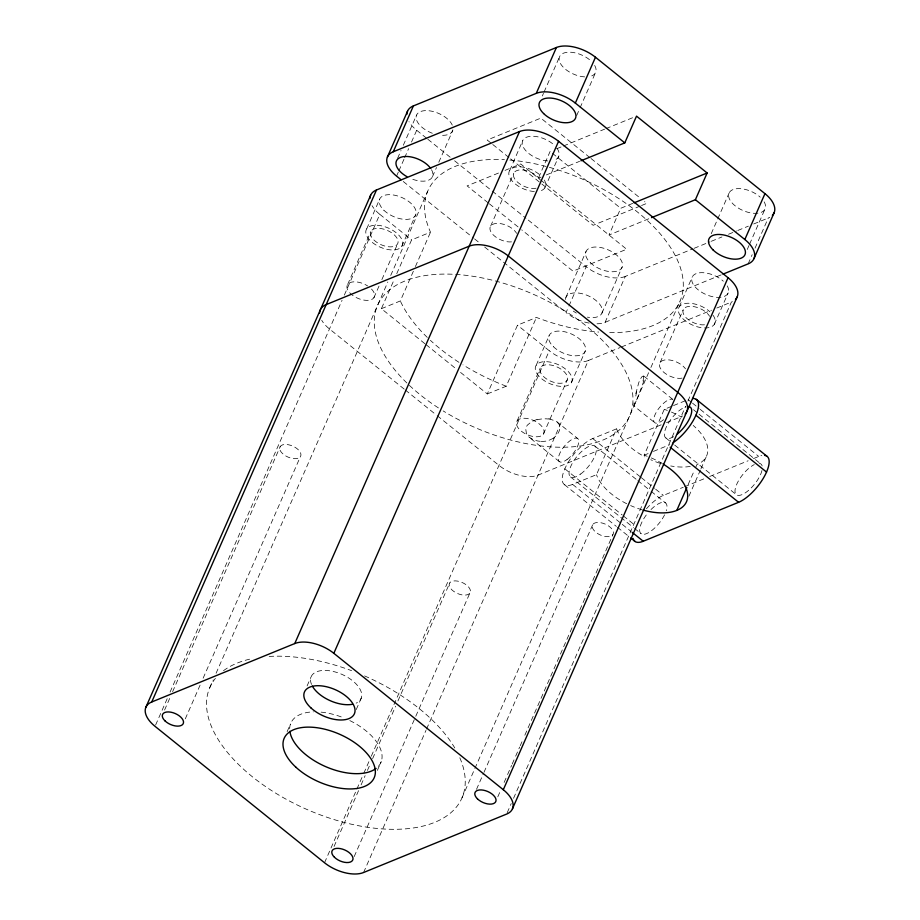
<?xml version="1.0" encoding="UTF-8"?>
<svg xmlns="http://www.w3.org/2000/svg" width="920" height="920" viewBox="0 0 920 920"><rect width="100%" height="100%" fill="white"/><g stroke="black" fill="none" stroke-linecap="round" stroke-linejoin="round"><path stroke-width="0.69" stroke-dasharray="4.6 3.45" d="M634.098 402.672L633.799 405.846L654.821 422.751M635.766 393.76L638.71 382.812A10.948 2.472 -74.6 0 1 640.412 378.994L642.033 376.613L643.597 375.912M643.988 380.615L637.468 398.072L462.024 797.789M366.735 228.815L379.649 199.168M509.76 170.395L522.675 140.737M536.222 365.24L549.136 335.593M679.247 306.82L692.162 277.161M347.633 284.51L370.737 231.702M490.659 226.078L513.762 173.27M517.12 420.934L540.224 368.126M660.146 362.503L683.249 309.695M397.578 158.343L401.028 150.477M403.328 145.233L416.553 115.103M155.618 725.018L167.175 698.706M170.062 692.127L342.056 300.299M344.344 295.09L379.799 214.337A29.486 15.582 23.7 0 1 372.059 205.689M396.566 176.123L398.291 172.189M398.866 170.879L404.041 159.091M404.616 157.78L408.641 148.614M411.516 142.059L416.691 130.272A29.486 15.582 23.7 0 1 408.963 121.624M164.577 710.056L170.327 696.946M172.626 691.69L280.255 446.522M185.299 718.831L200.261 684.744M203.136 678.189L300.403 456.619A11.304 5.968 23.7 0 0 288.224 444.705A11.304 5.968 23.7 0 0 282.359 453.387A11.304 5.968 23.7 0 0 300.403 456.619M432.469 176.686L436.494 167.509M438.794 162.276L452.594 130.835M209.737 687.711L213.198 679.834M216.085 673.268L387.837 282.003M390.724 275.436L427.593 191.44M424.867 343.689L381.386 308.695L394.484 278.84M396.761 273.654L411.573 239.913L430.514 232.173A137.62 72.726 23.7 0 1 504.424 159.689M381.386 308.695L400.327 300.955L413.425 271.101M415.414 266.558L430.514 232.173M542.328 95.979L543.478 93.357M544.053 92.057L559.578 56.683M307.096 685.94L311.017 677.016M287.12 731.653L290.478 724.005M505.022 170.384L520.72 163.967L538.372 178.181L550.114 151.432M576.633 115.632L579.508 109.089M580.083 107.778L595.619 72.404M460.552 372.416L487.312 393.955L517.5 325.174L536.441 317.434A137.62 72.726 23.7 0 0 598.736 332.062M356.235 709.561L361.272 698.096M487.312 393.955L506.253 386.216L536.441 317.434M565.915 297.378L586.04 251.528M324.53 862.764L356.293 790.395M356.868 789.072L363.228 774.606M363.803 773.283L369 761.438M371.312 756.182L549.286 350.761L517.5 325.174M589.11 323.092A29.486 15.582 23.7 0 1 566.053 312.547L568.353 307.303M568.928 306.003L586.178 266.696L527.079 219.132M334.063 846.481L358.8 790.096M361.111 784.852L365.136 775.675M367.436 770.431L370.311 763.876M372.623 758.632L395.634 706.192M397.946 700.948L449.742 582.947M632.695 203.389L620.724 208.276L608.994 235.025L650.198 218.189M377.372 770.396L381.294 761.484M354.2 856.566L415.207 717.588M415.782 716.277L469.89 593.043A11.304 5.968 23.7 0 0 457.711 581.129A11.304 5.968 23.7 0 0 451.846 589.812A11.304 5.968 23.7 0 0 469.89 593.043M601.956 313.11L622.081 267.26M363.596 872.505L425.971 730.399M426.546 729.088L588.34 360.502L620.126 347.518M597.045 323.794A29.486 15.582 23.7 0 0 605.119 322.299L625.244 276.448L692.783 248.86M616.595 428.823L592.756 438.553A29.486 11.408 -51.2 0 0 564.822 468.786A29.486 11.408 -51.2 0 0 572.631 484.403L596.47 474.674L616.595 428.823A49.151 25.978 23.7 0 0 644.862 456.86M637.181 398.751L648.611 372.703M650.9 367.494L680.064 301.07M711.229 233.714L729.065 193.108M476.502 789.36L483.414 773.628M483.989 772.317L592.768 524.515M647.197 456.274A49.151 25.978 23.7 0 0 644.138 455.193L664.274 409.342L672.221 406.099M497.8 796.835L500.675 790.28M504.137 782.414L507.012 775.859M507.587 774.548L511.612 765.371M512.187 764.06L515.073 757.505M515.648 756.194L519.673 747.017M520.248 745.706L521.973 741.761M524.848 735.206L612.904 534.612A11.304 5.968 23.7 0 0 600.726 522.709A11.304 5.968 23.7 0 0 594.872 531.38A11.304 5.968 23.7 0 0 612.904 534.612M747.27 249.446L748.995 245.513M749.57 244.202L765.095 208.828M507.184 812.762L511.232 803.551M513.544 798.295L685.619 406.284M687.907 401.074L731.365 302.082A29.486 15.582 23.7 0 0 732.883 301.358M748.144 263.867L752.169 254.702M755.044 248.147L768.269 218.017A29.486 15.582 23.7 0 0 769.787 217.292M688.125 484.61L694.416 470.292M695.669 467.417L696.923 464.554A49.151 25.978 23.7 0 0 693.208 425.454M688.896 496.271L700.396 470.074M700.971 468.763L706.721 455.664M373.911 297.678L379.592 284.774M381.869 279.611L397.773 243.489M401.775 246.376A19.665 10.384 23.7 0 0 380.592 225.664A19.665 10.384 23.7 0 0 370.403 240.752A19.665 10.384 23.7 0 0 401.775 246.376L415.69 214.889M544.801 187.945L558.716 156.469M543.398 434.102A14.743 7.797 23.7 0 0 527.505 418.565A14.743 7.797 23.7 0 0 519.869 429.881A14.743 7.797 23.7 0 0 543.398 434.102L567.26 379.914M571.262 382.8A19.665 10.384 23.7 0 0 550.079 362.089A19.665 10.384 23.7 0 0 539.89 377.177A19.665 10.384 23.7 0 0 571.262 382.8L585.178 351.313M636.088 401.223L633.799 405.846M714.276 324.369L728.203 292.893M553.288 438.299L547.607 440.944L540.178 441.772M556.761 148.718L562.074 146.544M563.408 146.004L604.612 129.168M605.946 128.627L633.857 117.219M498.479 173.052L467.084 185.874L488.267 202.929M538.372 178.181L541.029 177.1M546.342 174.927L579.577 161.345M640.228 206.057L593.135 225.296L541.846 184.011M641.539 205.516L646.771 203.389L644.54 201.583M694.106 248.319L709.998 241.822M711.321 241.281L721.912 236.957M728.536 234.255L736.483 231M737.806 230.46L748.397 226.136M753.698 223.974L768.269 218.017M605.119 322.299L721.648 274.689M621.448 346.978L711.505 310.201M716.795 308.027L731.365 302.082M673.543 405.559L685.457 400.683M661.181 424.822L538.028 475.134A29.486 15.582 23.7 0 1 498.962 465.382L436.517 415.127M666.482 422.659L681.053 416.714A29.486 15.582 23.7 0 0 682.571 415.978M644.138 455.193L648.117 453.572M653.418 451.409L667.977 445.452A29.486 11.408 -51.2 0 0 669.622 444.705M646.438 508.783A29.486 11.408 -51.2 0 1 663.377 495.397L683.238 487.289M684.56 486.749L704.432 478.63M709.722 476.468L748.132 460.782M753.434 458.608L758.724 456.447A29.486 11.408 -51.2 0 1 761.806 455.503M537.027 419.451L531.668 421.578L527.447 425.074A10.948 8.705 -11.4 0 0 525.745 428.961L526.412 433.527L529.184 437.299M548.814 418.692L556.232 421.291L577.679 438.518M643.954 376.211L673.026 399.567M589.904 157.607L540.845 118.116L487.209 140.024L491.671 143.623M591.019 158.505L640.078 197.995M552.322 153.214L620.724 208.276M540.58 179.952L626.646 249.239L573.01 271.147L521.721 229.862M492.786 144.52L509.507 157.975M510.623 158.873L540.73 183.114M416.691 130.272L426.73 138.356M427.846 139.254L450.144 157.193M454.606 160.793L525.964 218.236M489.382 203.826L520.605 228.965M691.414 402.27L688.102 399.602A29.486 11.408 -51.2 0 1 689.678 399.038M692.519 403.155L699.143 408.491M700.246 409.377L758.724 456.447M693.496 409.733L697.9 413.287M699.005 414.184L760.794 463.921M403.259 181.505L473.501 238.05M474.616 238.947L479.078 242.546M484.656 247.031L566.053 312.547M665.907 437.989L673.635 444.21M674.728 445.096L736.529 494.833M379.799 214.337L411.573 239.913M592.756 438.553L640.205 476.744M641.309 477.641L654.545 488.29M655.649 489.187L663.377 495.397M594.837 446.027L636.766 479.78M637.87 480.666L650.003 490.429M651.107 491.326L665.447 502.872M425.983 344.586L456.09 368.828M530.783 438.575L559.463 461.702M564.822 468.786L622.196 514.97M623.3 515.856L634.328 524.745M570.561 476.94L633.455 527.562M634.558 528.448L641.182 533.784M572.631 484.403L621.184 523.491M622.288 524.377L631.108 531.484M564.489 484.667L616.354 526.412M617.458 527.298L629.591 537.073M404.179 389.091L329.475 328.957A29.486 15.582 23.7 0 1 321.747 320.309M405.294 389.988L435.401 414.23M557.175 422.015L559.268 424.683A13.582 9.395 -29.7 0 1 553.196 438.184M588.34 360.502A29.486 15.582 23.7 0 1 549.286 350.761M438.403 407.905A137.62 72.726 23.7 0 1 437.874 274.286A137.62 72.726 23.7 0 1 632.937 397.67A137.62 72.726 23.7 0 1 443.175 410.929M459.816 757.769A137.62 72.726 23.7 0 1 330.567 818.455A137.62 72.726 23.7 0 1 215.418 678.385M223.491 670.692A137.62 72.726 23.7 0 1 252.528 658.559M269.146 656.431A137.62 72.726 23.7 0 1 351.612 670.668M364.584 675.924A137.62 72.726 23.7 0 1 454.767 747.948M349.807 720.578A49.151 25.978 23.7 0 1 376.866 767.809M289.685 728.801A49.151 25.978 23.7 0 1 313.398 711.861M321.126 712.137A49.151 25.978 23.7 0 1 343.355 717.726M311.523 684.411A27.255 14.409 23.7 0 1 341.147 674.038A27.255 14.409 23.7 0 1 356.166 703.133M509.887 160.057A137.62 72.726 23.7 0 1 673.681 252.712A137.62 72.726 23.7 0 1 607.671 332.546M506.253 386.216A137.62 72.726 23.7 0 1 462.933 364.837M458.907 362.296A137.62 72.726 23.7 0 1 430.376 340.331M427.271 337.398A137.62 72.726 23.7 0 1 400.327 300.955M682.065 378.131A14.743 7.797 23.7 0 1 662.02 370.541A14.743 7.797 23.7 0 1 665.942 359.846A14.743 7.797 23.7 0 1 685.492 368.828M511.52 241.868A14.743 7.797 23.7 0 1 491.797 233.22A14.743 7.797 23.7 0 1 497.662 223.387A14.743 7.797 23.7 0 1 516.603 233.335M371.496 289.052A14.743 7.797 23.7 0 1 364.676 300.219A14.743 7.797 23.7 0 1 347.012 285.993A14.743 7.797 23.7 0 1 367.632 285.947M713.046 315.249A19.665 10.384 23.7 0 1 697.958 326.979A19.665 10.384 23.7 0 1 679.489 306.486A19.665 10.384 23.7 0 1 709.906 311.765M727.248 285.924A19.665 10.384 23.7 0 1 710.148 296.067A19.665 10.384 23.7 0 1 693.128 275.643A19.665 10.384 23.7 0 1 723.315 281.198M704.49 324.794A14.743 7.797 23.7 0 1 684.768 316.147A14.743 7.797 23.7 0 1 690.621 306.325A14.743 7.797 23.7 0 1 709.573 316.273M544.352 180.067A19.665 10.384 23.7 0 1 538.993 191.233M534.347 191.509A19.665 10.384 23.7 0 1 510.979 179.492A19.665 10.384 23.7 0 1 517.017 166.899A19.665 10.384 23.7 0 1 541.569 176.456M556.979 148.258A19.665 10.384 23.7 0 1 553.691 160.367M547.768 160.942A19.665 10.384 23.7 0 1 524.676 149.304A19.665 10.384 23.7 0 1 529.495 136.447A19.665 10.384 23.7 0 1 553.84 144.773M536.061 188.22A14.743 7.797 23.7 0 1 515.752 180.32A14.743 7.797 23.7 0 1 520.743 169.901A14.743 7.797 23.7 0 1 540.086 179.848M663.561 419.669A14.743 5.704 -51.2 0 1 654.982 414.816A14.743 5.704 -51.2 0 1 672.497 399.303M635.8 396.025A21.896 0.621 -78.2 0 1 636.973 390.034M643.321 376.475A21.861 4.048 -66.3 0 1 642.746 382.455M537.107 419.784A21.896 14.341 -14.2 0 1 548.619 419.037M540.304 441.312A21.861 17.63 -25.4 0 1 529.345 437.149M625.244 276.448A29.486 15.582 23.7 0 1 586.178 266.696M764.152 201.859A19.665 10.384 23.7 0 1 747.04 212.014A19.665 10.384 23.7 0 1 730.031 191.578A19.665 10.384 23.7 0 1 760.219 197.144M565.455 299.483A19.665 10.384 23.7 0 1 583.004 293.928A19.665 10.384 23.7 0 1 602.278 309.442A19.665 10.384 23.7 0 1 587.385 317.135M576.357 313.053A19.665 10.384 23.7 0 1 573.332 311.121M452.916 129.823A19.665 10.384 23.7 0 1 439.875 135.148M432.331 133.262A19.665 10.384 23.7 0 1 416.093 117.599A19.665 10.384 23.7 0 1 431.756 111.205A19.665 10.384 23.7 0 1 452.272 125.12M431.514 169.717A19.665 10.384 23.7 0 1 428.57 180.193A19.665 10.384 23.7 0 1 410.343 178.365M594.665 65.435A19.665 10.384 23.7 0 1 589.317 76.613M584.672 76.877A19.665 10.384 23.7 0 1 561.568 65.239A19.665 10.384 23.7 0 1 566.398 52.394A19.665 10.384 23.7 0 1 590.732 60.72M673.612 436.678A19.665 7.601 -51.2 0 1 665.827 428.11A19.665 7.601 -51.2 0 1 685.791 406.87M759.287 463.369A19.665 7.601 -51.2 0 1 762.139 465.957M761.967 470.488A19.665 7.601 -51.2 0 1 744.659 493.258A19.665 7.601 -51.2 0 1 735.862 486.519A19.665 7.601 -51.2 0 1 754.273 464.588M641.999 509.772A49.151 25.978 23.7 0 1 630.637 505.586M626.692 503.723A49.151 25.978 23.7 0 1 596.47 474.674M651.303 457.93A49.151 25.978 23.7 0 1 662.377 463.611M690.23 466.417A49.151 25.978 23.7 0 1 670.714 465.957M659.996 463.266A49.151 25.978 23.7 0 1 650.762 459.735M664.274 409.342A49.151 25.978 23.7 0 1 667.322 410.423M671.428 412.079A49.151 25.978 23.7 0 1 681.536 417.185M651.015 509.53A19.665 7.601 -51.2 0 1 666.252 510.761M664.585 514.843A19.665 7.601 -51.2 0 1 643.068 534.359A19.665 7.601 -51.2 0 1 647.013 514.038M553.299 346.61A19.665 10.384 23.7 0 0 584.672 352.233A19.665 10.384 23.7 0 0 563.488 331.522A19.665 10.384 23.7 0 0 553.299 346.61M543.352 376.383A14.743 7.797 23.7 0 0 566.881 380.604A14.743 7.797 23.7 0 0 550.988 365.067A14.743 7.797 23.7 0 0 543.352 376.383M383.824 210.185A19.665 10.384 23.7 0 0 415.196 215.809A19.665 10.384 23.7 0 0 394.013 195.097A19.665 10.384 23.7 0 0 383.824 210.185M373.865 239.959A14.743 7.797 23.7 0 0 397.394 244.179A14.743 7.797 23.7 0 0 381.501 228.643A14.743 7.797 23.7 0 0 373.865 239.959M567.065 459.517A14.743 5.704 -51.2 0 0 578.116 438.909A14.743 5.704 -51.2 0 0 560.533 451.916A14.743 5.704 -51.2 0 0 567.065 459.517M590.203 262.545A19.665 10.384 23.7 0 0 621.575 268.168A19.665 10.384 23.7 0 0 600.392 247.457A19.665 10.384 23.7 0 0 590.203 262.545M580.681 474.018A19.665 7.601 -51.2 0 0 595.412 446.545A19.665 7.601 -51.2 0 0 571.987 463.875A19.665 7.601 -51.2 0 0 580.681 474.018"/><path stroke-width="1.38" d="M370.645 195.236L145.889 707.238M512.452 808.818L737.207 296.827M387.412 157.032L407.548 111.182M728.053 277.725L503.309 789.728A29.486 15.582 23.7 0 1 506.609 814.085L363.596 872.505A29.486 15.582 23.7 0 1 324.53 862.764L155.043 726.34A29.486 15.582 23.7 0 1 151.731 701.983L376.487 189.98L519.512 131.548A29.486 15.582 23.7 0 1 558.578 141.3L728.053 277.725A29.486 15.582 23.7 0 1 735.471 299.414M401.028 179.71L396.566 176.123A29.486 15.582 23.7 0 1 393.265 151.765L413.39 105.915L556.404 47.495A29.486 15.582 23.7 0 1 595.47 57.236L764.957 193.66A29.486 15.582 23.7 0 1 772.363 215.349M151.731 701.983L294.756 643.551L519.512 131.548M393.265 151.765L536.279 93.346L556.404 47.495M503.309 789.728L333.822 653.303L558.578 141.3M651.532 217.649L695.394 199.72L707.135 172.983L636.525 116.138L624.783 142.887L575.345 103.086L595.47 57.236M722.982 274.148L748.144 263.867A29.486 15.582 23.7 0 0 744.832 239.51L764.957 193.66M753.986 258.612L774.111 212.761M676.798 510.404L686.86 487.485M580.911 160.804L624.783 142.887M634.018 202.848L707.135 172.983M633.086 538.441A29.486 11.408 -51.2 0 0 643.252 541.247L738.599 502.297A29.486 11.408 -51.2 0 0 764.336 476.491A29.486 11.408 -51.2 0 0 764.6 455.365M695.394 199.72L744.832 239.51M696.244 399.349L766.866 456.193M692.633 398.486A29.486 11.408 -51.2 0 1 695.922 415.23L766.544 472.075M670.185 447.235L738.599 502.297M632.212 532.37L643.252 541.247M630.694 537.958L635.11 541.512M369.955 198.398A29.486 15.582 23.7 0 1 376.487 189.98M685.147 414.046A29.486 15.582 23.7 0 0 677.741 392.357L508.254 255.933A29.486 15.582 23.7 0 0 469.188 246.18L326.174 304.6A29.486 15.582 23.7 0 0 319.642 313.018M294.756 643.551A29.486 15.582 23.7 0 1 333.822 653.303M376.119 768.407A49.151 25.978 23.7 0 1 326.094 766.82A49.151 25.978 23.7 0 1 289.858 731.331M352.486 704.271A27.255 14.409 23.7 0 1 312.363 686.136M406.858 114.333A29.486 15.582 23.7 0 1 413.39 105.915M536.279 93.346A29.486 15.582 23.7 0 1 575.345 103.086M406.87 176.629A19.665 10.384 23.7 0 1 400.924 157.228A19.665 10.384 23.7 0 1 430.721 168.475M688.666 406.525A19.665 7.601 -51.2 0 1 690.287 416.898A19.665 7.601 -51.2 0 1 677.557 433.872M663.355 464.197A49.151 25.978 23.7 0 1 686.481 501.779A49.151 25.978 23.7 0 1 643.068 510.071M695.922 415.23A29.486 11.408 -51.2 0 1 673.29 442.566M295.86 767.176A49.151 25.978 23.7 0 0 373.554 779.033A49.151 25.978 23.7 0 0 318.101 727.881A49.151 25.978 23.7 0 0 295.86 767.176M334.443 857.268A11.304 5.968 23.7 0 0 352.475 860.499A11.304 5.968 23.7 0 0 340.296 848.596A11.304 5.968 23.7 0 0 334.443 857.268M164.956 720.843A11.304 5.968 23.7 0 0 182.988 724.074A11.304 5.968 23.7 0 0 170.809 712.172A11.304 5.968 23.7 0 0 164.956 720.843M477.457 798.847A11.304 5.968 23.7 0 0 495.5 802.079A11.304 5.968 23.7 0 0 483.322 790.165A11.304 5.968 23.7 0 0 477.457 798.847M310.868 707.836A27.255 14.409 23.7 0 0 354.004 714.553A27.255 14.409 23.7 0 0 323.414 686.147A27.255 14.409 23.7 0 0 310.868 707.836M713.103 249.975A19.665 10.384 23.7 0 0 744.475 255.599A19.665 10.384 23.7 0 0 723.293 234.887A19.665 10.384 23.7 0 0 713.103 249.975M543.616 113.551A19.665 10.384 23.7 0 0 574.988 119.174A19.665 10.384 23.7 0 0 553.805 98.463A19.665 10.384 23.7 0 0 543.616 113.551"/></g></svg>
